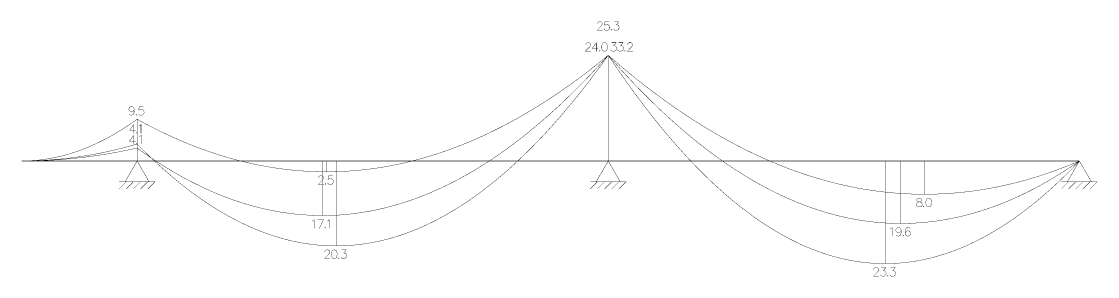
# Model space of a CAD drawing. Header units: millimetres. Extents: x 12132 to 24523, y 5305 to 8244.
import ezdxf

# ---------------------------------------------------------------- set-up
doc = ezdxf.new("R2010")
doc.units = ezdxf.units.MM

# ---------------------------------------------------------------- blocks, each defined once
blk = doc.blocks.new('diag momenti caso 1')
at = {"color": 122, "linetype": 'Continuous', "const_width": 4}
for points in [[(8011, 5243), (8063, 5243), (8034, 5205), (8049, 5205), (8058, 5201), (8063, 5196), (8067, 5182), (8067, 5172), (8063, 5158), (8053, 5149), (8039, 5144), (8025, 5144), (8011, 5149), (8006, 5153), (8001, 5163)], [(8091, 5243), (8143, 5243), (8115, 5205), (8129, 5205), (8138, 5201), (8143, 5196), (8148, 5182), (8148, 5172), (8143, 5158), (8134, 5149), (8119, 5144), (8105, 5144), (8091, 5149), (8086, 5153), (8082, 5163)], [(8195, 5219), (8195, 5224), (8200, 5234), (8205, 5238), (8214, 5243), (8233, 5243), (8242, 5238), (8247, 5234), (8252, 5224), (8252, 5215), (8247, 5205), (8238, 5191), (8190, 5144), (8257, 5144)], [(2547, 4029), (2572, 4010), (2597, 3992), (2623, 3974), (2648, 3957), (2673, 3939), (2699, 3922), (2724, 3905), (2750, 3888), (2775, 3871), (2800, 3855), (2826, 3839), (2851, 3823), (2876, 3807), (2902, 3792), (2927, 3776), (2952, 3761), (2978, 3746), (3003, 3732), (3028, 3717), (3054, 3703), (3079, 3689), (3105, 3675), (3130, 3662), (3155, 3649), (3181, 3635), (3206, 3623), (3231, 3610), (3257, 3598), (3282, 3585), (3307, 3573), (3333, 3561), (3358, 3550), (3383, 3539), (3409, 3527), (3434, 3517), (3459, 3506), (3485, 3495), (3510, 3485), (3536, 3475), (3561, 3465), (3586, 3456), (3612, 3446), (3637, 3437), (3662, 3428), (3688, 3420), (3713, 3411), (3738, 3403), (3764, 3395), (3789, 3387), (3814, 3379), (3840, 3372), (3865, 3365), (3890, 3358), (3916, 3351), (3941, 3345), (3967, 3338), (3992, 3332), (4017, 3326), (4043, 3321), (4068, 3315), (4093, 3310), (4119, 3305), (4144, 3300), (4169, 3296), (4195, 3291), (4220, 3287), (4245, 3283), (4271, 3280), (4296, 3276), (4321, 3273), (4347, 3270), (4372, 3267), (4398, 3265), (4423, 3262), (4448, 3260), (4474, 3258), (4499, 3257), (4524, 3255), (4550, 3254), (4575, 3253), (4600, 3252), (4626, 3251), (4651, 3251), (4676, 3251), (4702, 3251), (4727, 3251), (4752, 3252), (4778, 3252), (4803, 3253), (4829, 3255), (4854, 3256), (4879, 3257), (4905, 3259), (4930, 3261), (4955, 3264), (4981, 3266), (5006, 3269), (5031, 3272), (5057, 3275), (5082, 3278), (5107, 3282), (5133, 3286), (5158, 3290), (5183, 3294), (5209, 3298), (5234, 3303), (5260, 3308), (5285, 3313), (5310, 3318), (5336, 3324), (5361, 3329), (5386, 3335), (5412, 3342), (5437, 3348), (5462, 3355), (5488, 3362), (5513, 3369), (5538, 3376), (5564, 3383), (5589, 3391), (5614, 3399), (5640, 3407), (5665, 3416), (5691, 3424), (5716, 3433), (5741, 3442), (5767, 3451), (5792, 3461), (5817, 3471), (5843, 3481), (5868, 3491), (5893, 3501), (5919, 3512), (5944, 3523), (5969, 3534), (5995, 3545), (6020, 3556), (6046, 3568), (6071, 3580), (6096, 3592), (6122, 3604), (6147, 3617), (6172, 3630), (6198, 3643), (6223, 3656), (6248, 3669), (6274, 3683), (6299, 3697), (6324, 3711), (6350, 3725), (6375, 3740), (6400, 3755), (6426, 3769), (6451, 3785), (6477, 3800), (6502, 3816), (6527, 3832), (6553, 3848), (6578, 3864), (6603, 3880), (6629, 3897), (6654, 3914), (6679, 3931), (6705, 3949), (6730, 3966), (6755, 3984), (6781, 4002), (6806, 4020), (6831, 4039), (6857, 4058), (6882, 4076), (6908, 4096), (6933, 4115), (6958, 4135), (6984, 4154), (7009, 4174), (7034, 4195), (7060, 4215), (7085, 4236), (7110, 4257), (7136, 4278), (7161, 4299), (7186, 4321), (7212, 4342), (7237, 4364), (7262, 4387), (7288, 4409), (7313, 4432), (7339, 4455), (7364, 4478), (7389, 4501), (7415, 4524), (7440, 4548), (7465, 4572), (7491, 4596), (7516, 4621), (7541, 4645), (7567, 4670), (7592, 4695), (7617, 4721), (7643, 4746), (7668, 4772), (7693, 4798), (7719, 4824), (7744, 4850), (7770, 4877), (7795, 4904), (7820, 4931), (7846, 4958), (7871, 4985), (7896, 5013), (7922, 5041), (7947, 5069), (7972, 5097)], [(7972, 5097), (7998, 5068), (8023, 5040), (8048, 5011), (8074, 4983), (8099, 4954), (8124, 4926), (8150, 4899), (8175, 4871), (8201, 4844), (8226, 4817), (8251, 4790), (8277, 4763), (8302, 4737), (8327, 4711), (8353, 4685), (8378, 4659), (8403, 4634), (8429, 4608), (8454, 4583), (8479, 4558), (8505, 4534), (8530, 4509), (8555, 4485), (8581, 4461), (8606, 4437), (8632, 4414), (8657, 4390), (8682, 4367), (8708, 4344), (8733, 4321), (8758, 4299), (8784, 4277), (8809, 4255), (8834, 4233), (8860, 4211), (8885, 4190), (8910, 4169), (8936, 4148), (8961, 4127), (8987, 4107), (9012, 4086), (9037, 4066), (9063, 4046), (9088, 4027), (9113, 4007), (9139, 3988), (9164, 3969), (9189, 3951), (9215, 3932), (9240, 3914), (9265, 3896), (9291, 3878), (9316, 3860), (9341, 3843), (9367, 3826), (9392, 3809), (9418, 3792), (9443, 3775), (9468, 3759), (9494, 3743), (9519, 3727), (9544, 3711), (9570, 3696), (9595, 3681), (9620, 3666), (9646, 3651), (9671, 3636), (9696, 3622), (9722, 3608), (9747, 3594), (9772, 3580), (9798, 3567), (9823, 3553), (9849, 3540), (9874, 3528), (9899, 3515), (9925, 3503), (9950, 3490), (9975, 3478), (10001, 3467), (10026, 3455), (10051, 3444), (10077, 3433), (10102, 3422), (10127, 3411), (10153, 3401), (10178, 3391), (10203, 3381), (10229, 3371), (10254, 3362), (10280, 3352), (10305, 3343), (10330, 3334), (10356, 3326), (10381, 3317), (10406, 3309), (10432, 3301), (10457, 3293), (10482, 3286), (10508, 3278), (10533, 3271), (10558, 3264), (10584, 3258), (10609, 3251), (10634, 3245), (10660, 3239), (10685, 3233), (10711, 3228), (10736, 3222), (10761, 3217), (10787, 3212), (10812, 3207), (10837, 3203), (10863, 3199), (10888, 3195), (10913, 3191), (10939, 3187), (10964, 3184), (10989, 3181), (11015, 3178), (11040, 3175), (11065, 3172), (11091, 3170), (11116, 3168), (11142, 3166), (11167, 3165), (11192, 3163), (11218, 3162), (11243, 3161), (11268, 3160), (11294, 3160), (11319, 3159), (11344, 3159), (11370, 3159), (11395, 3160), (11420, 3160), (11446, 3161), (11471, 3162), (11496, 3163), (11522, 3165), (11547, 3166), (11573, 3168), (11598, 3170), (11623, 3173), (11649, 3175), (11674, 3178), (11699, 3181), (11725, 3184), (11750, 3187), (11775, 3191), (11801, 3195), (11826, 3199), (11851, 3203), (11877, 3208), (11902, 3213), (11928, 3217), (11953, 3223), (11978, 3228), (12004, 3234), (12029, 3239), (12054, 3245), (12080, 3252), (12105, 3258), (12130, 3265), (12156, 3272), (12181, 3279), (12206, 3286), (12232, 3294), (12257, 3302), (12282, 3310), (12308, 3318), (12333, 3326), (12359, 3335), (12384, 3344), (12409, 3353), (12435, 3362), (12460, 3372), (12485, 3382), (12511, 3392), (12536, 3402), (12561, 3412), (12587, 3423), (12612, 3434), (12637, 3445), (12663, 3456), (12688, 3468), (12713, 3480), (12739, 3491), (12764, 3504), (12790, 3516), (12815, 3529), (12840, 3542), (12866, 3555), (12891, 3568), (12916, 3581), (12942, 3595), (12967, 3609), (12992, 3623), (13018, 3638), (13043, 3652), (13068, 3667), (13094, 3682), (13119, 3697), (13144, 3713), (13170, 3728), (13195, 3744), (13221, 3760), (13246, 3777), (13271, 3793), (13297, 3810), (13322, 3827), (13347, 3844), (13373, 3862), (13398, 3879)], [(7972, 3879), (7972, 5097)], [(8167, 5153), (8162, 5149), (8167, 5144), (8171, 5149), (8167, 5153)], [(2507, 4174), (2459, 4108), (2530, 4108)], [(2507, 4174), (2507, 4075)], [(2568, 4155), (2577, 4160), (2592, 4174), (2592, 4075)], [(2547, 4029), (2522, 4023), (2497, 4018), (2472, 4012), (2446, 4007), (2421, 4002), (2396, 3997), (2371, 3992), (2346, 3987), (2321, 3982), (2296, 3978), (2271, 3973), (2246, 3969), (2221, 3964), (2196, 3960), (2171, 3956), (2146, 3952), (2121, 3948), (2095, 3945), (2070, 3941), (2045, 3937), (2020, 3934), (1995, 3931), (1970, 3927), (1945, 3924), (1920, 3921), (1895, 3918), (1870, 3915), (1845, 3913), (1820, 3910), (1795, 3908), (1770, 3905), (1744, 3903), (1719, 3901), (1694, 3899), (1669, 3897), (1644, 3895), (1619, 3893), (1594, 3891), (1569, 3890), (1544, 3888), (1519, 3887), (1494, 3886), (1469, 3885), (1444, 3884), (1419, 3883), (1393, 3882), (1368, 3881), (1343, 3881), (1318, 3880), (1293, 3880), (1268, 3880), (1243, 3879), (1218, 3879)], [(2544, 4084), (2540, 4080), (2544, 4075), (2549, 4080), (2544, 4084)], [(2547, 3879), (2547, 4029)], [(4682, 3879), (4682, 3251)], [(11343, 3879), (11343, 3159)], [(4562, 3186), (4571, 3190), (4585, 3205), (4585, 3105)], [(4628, 3205), (4694, 3205)], [(4694, 3205), (4647, 3105)], [(4713, 3115), (4708, 3110), (4713, 3105), (4718, 3110), (4713, 3115)], [(4737, 3186), (4746, 3190), (4760, 3205), (4760, 3105)], [(11218, 3094), (11227, 3099), (11242, 3113), (11242, 3014)], [(11346, 3080), (11341, 3066), (11331, 3056), (11317, 3051), (11312, 3051), (11298, 3056), (11289, 3066), (11284, 3080), (11284, 3085), (11289, 3099), (11298, 3108), (11312, 3113), (11317, 3113), (11331, 3108), (11341, 3099), (11346, 3080), (11346, 3056), (11341, 3033), (11331, 3018), (11317, 3014), (11308, 3014), (11294, 3018), (11289, 3028)], [(11450, 3099), (11445, 3108), (11431, 3113), (11421, 3113), (11407, 3108), (11398, 3094), (11393, 3070), (11393, 3047), (11398, 3028), (11407, 3018), (11421, 3014), (11426, 3014), (11440, 3018), (11450, 3028), (11454, 3042), (11454, 3047), (11450, 3061), (11440, 3070), (11426, 3075), (11421, 3075), (11407, 3070), (11398, 3061), (11393, 3047)], [(11369, 3023), (11365, 3018), (11369, 3014), (11374, 3018), (11369, 3023)]]:
    blk.add_lwpolyline(points, dxfattribs=at)
at = {"linetype": 'Continuous', "const_width": 4}
for points in [[(2547, 3879), (1218, 3879)], [(2409, 3641), (2547, 3879), (2685, 3641)], [(2547, 3879), (7972, 3879)], [(7834, 3641), (7972, 3879), (8110, 3641)], [(7972, 3879), (13398, 3879)], [(13260, 3641), (13398, 3879), (13536, 3641)], [(2340, 3641), (2754, 3641)], [(2423, 3641), (2340, 3558)], [(2505, 3641), (2423, 3558)], [(2588, 3641), (2505, 3558)], [(2671, 3641), (2588, 3558)], [(2754, 3641), (2671, 3558)], [(7766, 3641), (8179, 3641)], [(7848, 3641), (7766, 3558)], [(7931, 3641), (7848, 3558)], [(8014, 3641), (7931, 3558)], [(8096, 3641), (8014, 3558)], [(8179, 3641), (8096, 3558)], [(13191, 3641), (13605, 3641)], [(13274, 3641), (13191, 3558)], [(13357, 3641), (13274, 3558)], [(13439, 3641), (13357, 3558)], [(13522, 3641), (13439, 3558)], [(13605, 3641), (13522, 3558)]]:
    blk.add_lwpolyline(points, dxfattribs=at)
at = {"color": 170, "linetype": 'Continuous', "const_width": 4}
for points in [[(1218, 3879), (1218, 3879)], [(1218, 3879), (1218, 3879)], [(13398, 3879), (13398, 3879)]]:
    blk.add_lwpolyline(points, dxfattribs=at)
blk = doc.blocks.new('diag momenti caso 2')
at = {"linetype": 'Continuous', "const_width": 4}
for points in [[(7712.345962, 5219.459741), (7712.345962, 5224.187779), (7717.073877, 5233.643854), (7721.801791, 5238.371892), (7731.25762, 5243.09993), (7750.169278, 5243.09993), (7759.625107, 5238.371892), (7764.353021, 5233.643854), (7769.080936, 5224.187779), (7769.080936, 5214.731703), (7764.353021, 5205.275627), (7754.897192, 5191.091514), (7707.618048, 5143.811136), (7773.80885, 5143.811136)], [(7835.271738, 5243.09993), (7787.992594, 5176.9074), (7858.911311, 5176.9074)], [(7835.271738, 5243.09993), (7835.271738, 5143.811136)], [(7925.102113, 5243.09993), (7910.91837, 5238.371892), (7901.462541, 5224.187779), (7896.734626, 5200.547589), (7896.734626, 5186.363476), (7901.462541, 5162.723287), (7910.91837, 5148.539173), (7925.102113, 5143.811136), (7934.557942, 5143.811136), (7948.741685, 5148.539173), (7958.197514, 5162.723287), (7962.925429, 5186.363476), (7962.925429, 5200.547589), (7958.197514, 5224.187779), (7948.741685, 5238.371892), (7934.557942, 5243.09993), (7925.102113, 5243.09993)], [(2546.727462, 4360.580246), (2572.080902, 4346.573559), (2597.434342, 4332.730723), (2622.787782, 4319.051737), (2648.141222, 4305.536603), (2673.494662, 4292.18532), (2698.848102, 4278.997888), (2724.201542, 4265.974306), (2749.554981, 4253.114576), (2774.908421, 4240.418696), (2800.261861, 4227.886668), (2825.615301, 4215.51849), (2850.968741, 4203.314164), (2876.322181, 4191.273688), (2901.675621, 4179.397064), (2927.029061, 4167.68429), (2952.382501, 4156.135367), (2977.735941, 4144.750295), (3003.089381, 4133.529074), (3028.442821, 4122.471705), (3053.796261, 4111.578186), (3079.149701, 4100.848518), (3104.503141, 4090.282701), (3129.856581, 4079.880735), (3155.210021, 4069.64262), (3180.563461, 4059.568355), (3205.9169, 4049.657942), (3231.27034, 4039.91138), (3256.62378, 4030.328669), (3281.97722, 4020.909808), (3307.33066, 4011.654799), (3332.6841, 4002.563641), (3358.03754, 3993.636333), (3383.39098, 3984.872877), (3408.74442, 3976.273271), (3434.09786, 3967.837517), (3459.4513, 3959.565613), (3484.80474, 3951.457561), (3510.15818, 3943.513359), (3535.51162, 3935.733008), (3560.86506, 3928.116508), (3586.2185, 3920.663859), (3611.57194, 3913.375062), (3636.92538, 3906.250115), (3662.278819, 3899.289019), (3687.632259, 3892.491774), (3712.985699, 3885.85838), (3738.339139, 3879.388837), (3763.692579, 3873.083145), (3789.046019, 3866.941303), (3814.399459, 3860.963313), (3839.752899, 3855.149174), (3865.106339, 3849.498886), (3890.459779, 3844.012448), (3915.813219, 3838.689862), (3941.166659, 3833.531126), (3966.520099, 3828.536242), (3991.873539, 3823.705208), (4017.226979, 3819.038026), (4042.580419, 3814.534694), (4067.933859, 3810.195214), (4093.287299, 3806.019584), (4118.640738, 3802.007805), (4143.994178, 3798.159878), (4169.347618, 3794.475801), (4194.701058, 3790.955575), (4220.054498, 3787.5992), (4245.407938, 3784.406676), (4270.761378, 3781.378003), (4296.114818, 3778.513181), (4321.468258, 3775.81221), (4346.821698, 3773.27509), (4372.175138, 3770.901821), (4397.528578, 3768.692402), (4422.882018, 3766.646835), (4448.235458, 3764.765119), (4473.588898, 3763.047254), (4498.942338, 3761.493239), (4524.295778, 3760.103076), (4549.649218, 3758.876763), (4575.002657, 3757.814302), (4600.356097, 3756.915691), (4625.709537, 3756.180932), (4651.062977, 3755.610023), (4676.416417, 3755.202965), (4701.769857, 3754.959759), (4727.123297, 3754.880403), (4752.476737, 3754.964898), (4777.830177, 3755.213244), (4803.183617, 3755.625441), (4828.537057, 3756.201489), (4853.890497, 3756.941388), (4879.243937, 3757.845138), (4904.597377, 3758.912739), (4929.950817, 3760.144191), (4955.304257, 3761.539494), (4980.657697, 3763.098648), (5006.011137, 3764.821653), (5031.364576, 3766.708508), (5056.718016, 3768.759215), (5082.071456, 3770.973773), (5107.424896, 3773.352181), (5132.778336, 3775.894441), (5158.131776, 3778.600551), (5183.485216, 3781.470513), (5208.838656, 3784.504325), (5234.192096, 3787.701989), (5259.545536, 3791.063503), (5284.898976, 3794.588868), (5310.252416, 3798.278084), (5335.605856, 3802.131152), (5360.959296, 3806.14807), (5386.312736, 3810.328839), (5411.666176, 3814.673459), (5437.019616, 3819.18193), (5462.373055, 3823.854252), (5487.726495, 3828.690425), (5513.079935, 3833.690449), (5538.433375, 3838.854324), (5563.786815, 3844.18205), (5589.140255, 3849.673626), (5614.493695, 3855.329054), (5639.847135, 3861.148333), (5665.200575, 3867.131462), (5690.554015, 3873.278443), (5715.907455, 3879.589274), (5741.260895, 3886.063957), (5766.614335, 3892.70249), (5791.967775, 3899.504875), (5817.321215, 3906.47111), (5842.674655, 3913.601197), (5868.028095, 3920.895134), (5893.381535, 3928.352922), (5918.734974, 3935.974561), (5944.088414, 3943.760052), (5969.441854, 3951.709393), (5994.795294, 3959.822585), (6020.148734, 3968.099628), (6045.502174, 3976.540522), (6070.855614, 3985.145267), (6096.209054, 3993.913863), (6121.562494, 4002.846309), (6146.915934, 4011.942607), (6172.269374, 4021.202756), (6197.622814, 4030.626756), (6222.976254, 4040.214607), (6248.329694, 4049.966308), (6273.683134, 4059.881861), (6299.036574, 4069.961264), (6324.390014, 4080.204519), (6349.743454, 4090.611624), (6375.096893, 4101.182581), (6400.450333, 4111.917388), (6425.803773, 4122.816046), (6451.157213, 4133.878556), (6476.510653, 4145.104916), (6501.864093, 4156.495127), (6527.217533, 4168.049189), (6552.570973, 4179.767103), (6577.924413, 4191.648867), (6603.277853, 4203.694482), (6628.631293, 4215.903948), (6653.984733, 4228.277265), (6679.338173, 4240.814433), (6704.691613, 4253.515451), (6730.045053, 4266.380321), (6755.398493, 4279.409042), (6780.751933, 4292.601614), (6806.105373, 4305.958037), (6831.458812, 4319.47831), (6856.812252, 4333.162435), (6882.165692, 4347.01041), (6907.519132, 4361.022237), (6932.872572, 4375.197914), (6958.226012, 4389.537443), (6983.579452, 4404.040822), (7008.932892, 4418.708053), (7034.286332, 4433.539134), (7059.639772, 4448.534066), (7084.993212, 4463.692849), (7110.346652, 4479.015484), (7135.700092, 4494.501969), (7161.053532, 4510.152305), (7186.406972, 4525.966492), (7211.760412, 4541.94453), (7237.113852, 4558.086419), (7262.467292, 4574.392159), (7287.820731, 4590.86175), (7313.174171, 4607.495191), (7338.527611, 4624.292484), (7363.881051, 4641.253628), (7389.234491, 4658.378623), (7414.587931, 4675.667468), (7439.941371, 4693.120165), (7465.294811, 4710.736713), (7490.648251, 4728.517111), (7516.001691, 4746.461361), (7541.355131, 4764.569461), (7566.708571, 4782.841412), (7592.062011, 4801.277215), (7617.415451, 4819.876868), (7642.768891, 4838.640372), (7668.122331, 4857.567728), (7693.475771, 4876.658934), (7718.829211, 4895.913991), (7744.18265, 4915.332899), (7769.53609, 4934.915658), (7794.88953, 4954.662268), (7820.24297, 4974.572729), (7845.59641, 4994.647041), (7870.94985, 5014.885204), (7896.30329, 5035.287218), (7921.65673, 5055.853083), (7947.01017, 5076.582798), (7972.36361, 5097.476365)], [(7873.095054, 5153.267211), (7868.36714, 5148.539173), (7873.095054, 5143.811136), (7877.822968, 5148.539173), (7873.095054, 5153.267211)], [(7972.36361, 5097.476365), (7997.71705, 5059.438051), (8023.07049, 5021.703461), (8048.42393, 4984.272595), (8073.77737, 4947.145452), (8099.13081, 4910.322033), (8124.48425, 4873.802338), (8149.83769, 4837.586367), (8175.19113, 4801.674119), (8200.544569, 4766.065595), (8225.898009, 4730.760795), (8251.251449, 4695.759719), (8276.604889, 4661.062366), (8301.958329, 4626.668737), (8327.311769, 4592.578831), (8352.665209, 4558.79265), (8378.018649, 4525.310192), (8403.372089, 4492.131458), (8428.725529, 4459.256447), (8454.078969, 4426.685161), (8479.432409, 4394.417598), (8504.785849, 4362.453758), (8530.139289, 4330.793643), (8555.492729, 4299.437251), (8580.846169, 4268.384583), (8606.199609, 4237.635639), (8631.553049, 4207.190418), (8656.906488, 4177.048921), (8682.259928, 4147.211148), (8707.613368, 4117.677098), (8732.966808, 4088.446773), (8758.320248, 4059.520171), (8783.673688, 4030.897292), (8809.027128, 4002.578138), (8834.380568, 3974.562707), (8859.734008, 3946.851), (8885.087448, 3919.443016), (8910.440888, 3892.338757), (8935.794328, 3865.538221), (8961.147768, 3839.041409), (8986.501208, 3812.84832), (9011.854648, 3786.958955), (9037.208088, 3761.373314), (9062.561528, 3736.091397), (9087.914968, 3711.113203), (9113.268407, 3686.438734), (9138.621847, 3662.067987), (9163.975287, 3638.000965), (9189.328727, 3614.237666), (9214.682167, 3590.778091), (9240.035607, 3567.62224), (9265.389047, 3544.770113), (9290.742487, 3522.221709), (9316.095927, 3499.977029), (9341.449367, 3478.036072), (9366.802807, 3456.39884), (9392.156247, 3435.065331), (9417.509687, 3414.035546), (9442.863127, 3393.309484), (9468.216567, 3372.887147), (9493.570007, 3352.768533), (9518.923447, 3332.953642), (9544.276886, 3313.442476), (9569.630326, 3294.235033), (9594.983766, 3275.331314), (9620.337206, 3256.731319), (9645.690646, 3238.435047), (9671.044086, 3220.442499), (9696.397526, 3202.753675), (9721.750966, 3185.368574), (9747.104406, 3168.287198), (9772.457846, 3151.509545), (9797.811286, 3135.035615), (9823.164726, 3118.86541), (9848.518166, 3102.998928), (9873.871606, 3087.43617), (9899.225046, 3072.177135), (9924.578486, 3057.221825), (9949.931926, 3042.570238), (9975.285366, 3028.222375), (10000.638805, 3014.178235), (10025.992245, 3000.437819), (10051.345685, 2987.001127), (10076.699125, 2973.868159), (10102.052565, 2961.038914), (10127.406005, 2948.513393), (10152.759445, 2936.291596), (10178.112885, 2924.373523), (10203.466325, 2912.759173), (10228.819765, 2901.448547), (10254.173205, 2890.441645), (10279.526645, 2879.738467), (10304.880085, 2869.339012), (10330.233525, 2859.243281), (10355.586965, 2849.451273), (10380.940405, 2839.96299), (10406.293845, 2830.77843), (10431.647285, 2821.897594), (10457.000724, 2813.320481), (10482.354164, 2805.047092), (10507.707604, 2797.077427), (10533.061044, 2789.411486), (10558.414484, 2782.049269), (10583.767924, 2774.990775), (10609.121364, 2768.236005), (10634.474804, 2761.784958), (10659.828244, 2755.637636), (10685.181684, 2749.794037), (10710.535124, 2744.254162), (10735.888564, 2739.01801), (10761.242004, 2734.085582), (10786.595444, 2729.456878), (10811.948884, 2725.131898), (10837.302324, 2721.110642), (10862.655764, 2717.393109), (10888.009204, 2713.9793), (10913.362643, 2710.869214), (10938.716083, 2708.062853), (10964.069523, 2705.560215), (10989.422963, 2703.3613), (11014.776403, 2701.46611), (11040.129843, 2699.874643), (11065.483283, 2698.5869), (11090.836723, 2697.602881), (11116.190163, 2696.922585), (11141.543603, 2696.546013), (11166.897043, 2696.473165), (11192.250483, 2696.704041), (11217.603923, 2697.23864), (11242.957363, 2698.076963), (11268.310803, 2699.21901), (11293.664243, 2700.66478), (11319.017683, 2702.414274), (11344.371123, 2704.467492), (11369.724562, 2706.824434), (11395.078002, 2709.485099), (11420.431442, 2712.449489), (11445.784882, 2715.717601), (11471.138322, 2719.289438), (11496.491762, 2723.164998), (11521.845202, 2727.344282), (11547.198642, 2731.82729), (11572.552082, 2736.614021), (11597.905522, 2741.704477), (11623.258962, 2747.098655), (11648.612402, 2752.796558), (11673.965842, 2758.798184), (11699.319282, 2765.103534), (11724.672722, 2771.712608), (11750.026162, 2778.625406), (11775.379602, 2785.841927), (11800.733042, 2793.362172), (11826.086481, 2801.186141), (11851.439921, 2809.313833), (11876.793361, 2817.745249), (11902.146801, 2826.480389), (11927.500241, 2835.519253), (11952.853681, 2844.86184), (11978.207121, 2854.508151), (12003.560561, 2864.458186), (12028.914001, 2874.711944), (12054.267441, 2885.269427), (12079.620881, 2896.130633), (12104.974321, 2907.295562), (12130.327761, 2918.764216), (12155.681201, 2930.536593), (12181.034641, 2942.612694), (12206.388081, 2954.992518), (12231.741521, 2967.676067), (12257.094961, 2980.663339), (12282.4484, 2993.954334), (12307.80184, 3007.549054), (12333.15528, 3021.447497), (12358.50872, 3035.649664), (12383.86216, 3050.155555), (12409.2156, 3064.965169), (12434.56904, 3080.078507), (12459.92248, 3095.495569), (12485.27592, 3111.216354), (12510.62936, 3127.240864), (12535.9828, 3143.569097), (12561.33624, 3160.201053), (12586.68968, 3177.136734), (12612.04312, 3194.376138), (12637.39656, 3211.919266), (12662.75, 3229.766118), (12688.10344, 3247.916693), (12713.45688, 3266.370992), (12738.810319, 3285.129015), (12764.163759, 3304.190761), (12789.517199, 3323.556232), (12814.870639, 3343.225425), (12840.224079, 3363.198343), (12865.577519, 3383.474985), (12890.930959, 3404.05535), (12916.284399, 3424.939439), (12941.637839, 3446.127251), (12966.991279, 3467.618788), (12992.344719, 3489.414048), (13017.698159, 3511.513031), (13043.051599, 3533.915739), (13068.405039, 3556.62217), (13093.758479, 3579.632325), (13119.111919, 3602.946204), (13144.465359, 3626.563806), (13169.818799, 3650.485132), (13195.172238, 3674.710182), (13220.525678, 3699.238956), (13245.879118, 3724.071453), (13271.232558, 3749.207674), (13296.585998, 3774.647619), (13321.939438, 3800.391287), (13347.292878, 3826.438679), (13372.646318, 3852.789795), (13397.999758, 3879.444635)], [(7972.36361, 3879.444635), (7972.36361, 5097.476365)], [(2513.632061, 4473.107546), (2508.904146, 4458.923432), (2499.448317, 4449.467357), (2485.264574, 4444.739319), (2480.536659, 4444.739319), (2466.352916, 4449.467357), (2456.897087, 4458.923432), (2452.169173, 4473.107546), (2452.169173, 4477.835584), (2456.897087, 4492.019697), (2466.352916, 4501.475773), (2480.536659, 4506.203811), (2485.264574, 4506.203811), (2499.448317, 4501.475773), (2508.904146, 4492.019697), (2513.632061, 4473.107546), (2513.632061, 4449.467357), (2508.904146, 4425.827168), (2499.448317, 4411.643054), (2485.264574, 4406.915016), (2475.808745, 4406.915016), (2461.625002, 4411.643054), (2456.897087, 4421.09913)], [(2617.646179, 4506.203811), (2570.367034, 4506.203811), (2565.63912, 4463.65147), (2570.367034, 4468.379508), (2584.550778, 4473.107546), (2598.734521, 4473.107546), (2612.918264, 4468.379508), (2622.374093, 4458.923432), (2627.102008, 4444.739319), (2627.102008, 4435.283243), (2622.374093, 4421.09913), (2612.918264, 4411.643054), (2598.734521, 4406.915016), (2584.550778, 4406.915016), (2570.367034, 4411.643054), (2565.63912, 4416.371092), (2560.911205, 4425.827168)], [(2546.727462, 4360.580246), (2521.657137, 4342.595469), (2496.586812, 4324.953259), (2471.516487, 4307.653616), (2446.446162, 4290.69654), (2421.375837, 4274.082032), (2396.305512, 4257.81009), (2371.235188, 4241.880716), (2346.164863, 4226.293909), (2321.094538, 4211.04967), (2296.024213, 4196.147997), (2270.953888, 4181.588892), (2245.883563, 4167.372354), (2220.813238, 4153.498383), (2195.742913, 4139.966979), (2170.672588, 4126.778142), (2145.602263, 4113.931873), (2120.531939, 4101.428171), (2095.461614, 4089.267036), (2070.391289, 4077.448468), (2045.320964, 4065.972467), (2020.250639, 4054.839033), (1995.180314, 4044.048167), (1970.109989, 4033.599868), (1945.039664, 4023.494136), (1919.969339, 4013.730971), (1894.899014, 4004.310374), (1869.82869, 3995.232343), (1844.758365, 3986.49688), (1819.68804, 3978.103984), (1794.617715, 3970.053655), (1769.54739, 3962.345894), (1744.477065, 3954.980699), (1719.40674, 3947.958072), (1694.336415, 3941.278012), (1669.26609, 3934.940519), (1644.195765, 3928.945593), (1619.12544, 3923.293235), (1594.055116, 3917.983443), (1568.984791, 3913.016219), (1543.914466, 3908.391562), (1518.844141, 3904.109472), (1493.773816, 3900.16995), (1468.703491, 3896.572994), (1443.633166, 3893.318606), (1418.562841, 3890.406785), (1393.492516, 3887.837531), (1368.422191, 3885.610844), (1343.351867, 3883.726725), (1318.281542, 3882.185172), (1293.211217, 3880.986187), (1268.140892, 3880.129769), (1243.070567, 3879.615919), (1218.000242, 3879.444635)], [(2537.271633, 4416.371092), (2532.543719, 4411.643054), (2537.271633, 4406.915016), (2541.999547, 4411.643054), (2537.271633, 4416.371092)], [(2546.727462, 3879.444635), (2546.727462, 4360.580246)], [(2546.727462, 3879.444635), (1218.000242, 3879.444635)], [(2408.831336, 3640.593029), (2546.727462, 3879.444635), (2684.623588, 3640.593029)], [(2546.727462, 3879.444635), (7972.36361, 3879.444635)], [(4726.725673, 3879.444635), (4726.725673, 3754.880383)], [(7834.467484, 3640.593029), (7972.36361, 3879.444635), (8110.259736, 3640.593029)], [(7972.36361, 3879.444635), (13397.999758, 3879.444635)], [(11160.301346, 3879.444635), (11160.301346, 2696.462887)], [(13260.103632, 3640.593029), (13397.999758, 3879.444635), (13535.895884, 3640.593029)], [(2339.885341, 3640.593029), (2753.569583, 3640.593029)], [(2422.623844, 3640.593029), (2339.885341, 3557.852368)], [(2505.362347, 3640.593029), (2422.623844, 3557.852368)], [(2588.10085, 3640.593029), (2505.362347, 3557.852368)], [(2670.839353, 3640.593029), (2588.10085, 3557.852368)], [(2753.577857, 3640.593029), (2670.839353, 3557.852368)], [(4636.895298, 3684.905423), (4636.895298, 3689.633461), (4641.623212, 3699.089537), (4646.351127, 3703.817574), (4655.806956, 3708.545612), (4674.718614, 3708.545612), (4684.174443, 3703.817574), (4688.902357, 3699.089537), (4693.630271, 3689.633461), (4693.630271, 3680.177385), (4688.902357, 3670.72131), (4679.446528, 3656.537196), (4632.167383, 3609.256818), (4698.358186, 3609.256818)], [(4717.269844, 3618.712894), (4712.541929, 3613.984856), (4717.269844, 3609.256818), (4721.997758, 3613.984856), (4717.269844, 3618.712894)], [(4797.64439, 3708.545612), (4750.365245, 3708.545612), (4745.637331, 3665.993272), (4750.365245, 3670.72131), (4764.548988, 3675.449347), (4778.732732, 3675.449347), (4792.916475, 3670.72131), (4802.372304, 3661.265234), (4807.100219, 3647.081121), (4807.100219, 3637.625045), (4802.372304, 3623.440931), (4792.916475, 3613.984856), (4778.732732, 3609.256818), (4764.548988, 3609.256818), (4750.365245, 3613.984856), (4745.637331, 3618.712894), (4740.909416, 3628.168969)], [(7765.521489, 3640.593029), (8179.205731, 3640.593029)], [(7848.259992, 3640.593029), (7765.521489, 3557.852368)], [(7930.998495, 3640.593029), (7848.259992, 3557.852368)], [(8013.736998, 3640.593029), (7930.998495, 3557.852368)], [(8096.475502, 3640.593029), (8013.736998, 3557.852368)], [(8179.214005, 3640.593029), (8096.475502, 3557.852368)], [(13191.157637, 3640.593029), (13604.841879, 3640.593029)], [(13273.89614, 3640.593029), (13191.157637, 3557.852368)], [(13356.634643, 3640.593029), (13273.89614, 3557.852368)], [(13439.373146, 3640.593029), (13356.634643, 3557.852368)], [(13522.11165, 3640.593029), (13439.373146, 3557.852368)], [(13604.850153, 3640.593029), (13522.11165, 3557.852368)], [(11030.283699, 2626.487928), (11030.283699, 2631.215966), (11035.011613, 2640.672041), (11039.739528, 2645.400079), (11049.195357, 2650.128117), (11068.107014, 2650.128117), (11077.562843, 2645.400079), (11082.290758, 2640.672041), (11087.018672, 2631.215966), (11087.018672, 2621.75989), (11082.290758, 2612.303814), (11072.834929, 2598.119701), (11025.555784, 2550.839323), (11091.746587, 2550.839323)], [(11115.386159, 2650.128117), (11167.393218, 2650.128117), (11139.025731, 2612.303814), (11153.209475, 2612.303814), (11162.665304, 2607.575776), (11167.393218, 2602.847739), (11172.121133, 2588.663625), (11172.121133, 2579.20755), (11167.393218, 2565.023436), (11157.937389, 2555.56736), (11143.753646, 2550.839323), (11129.569902, 2550.839323), (11115.386159, 2555.56736), (11110.658245, 2560.295398), (11105.93033, 2569.751474)], [(11224.128192, 2650.128117), (11276.135251, 2650.128117), (11247.767764, 2612.303814), (11261.951507, 2612.303814), (11271.407336, 2607.575776), (11276.135251, 2602.847739), (11280.863165, 2588.663625), (11280.863165, 2579.20755), (11276.135251, 2565.023436), (11266.679422, 2555.56736), (11252.495678, 2550.839323), (11238.311935, 2550.839323), (11224.128192, 2555.56736), (11219.400277, 2560.295398), (11214.672363, 2569.751474)], [(11191.03279, 2560.295398), (11186.304876, 2555.56736), (11191.03279, 2550.839323), (11195.760705, 2555.56736), (11191.03279, 2560.295398)]]:
    blk.add_lwpolyline(points, dxfattribs=at)
at = {"color": 170, "linetype": 'Continuous', "const_width": 4}
for points in [[(1218.000242, 3879.444635), (1218.000242, 3879.444635)], [(1218.000242, 3879.444635), (1218.000242, 3879.444635)], [(13397.999758, 3879.444635), (13397.999758, 3879.444635)]]:
    blk.add_lwpolyline(points, dxfattribs=at)
blk = doc.blocks.new('diag momenti caso 3')
at = {"color": 5, "linetype": 'Continuous', "const_width": 4}
for points in [[(7847.073876, 5460.920568), (7847.073876, 5465.648606), (7851.801791, 5475.104681), (7856.529705, 5479.832719), (7865.985534, 5484.560757), (7884.897192, 5484.560757), (7894.353021, 5479.832719), (7899.080935, 5475.104681), (7903.80885, 5465.648606), (7903.80885, 5456.19253), (7899.080935, 5446.736454), (7889.625106, 5432.552341), (7842.345962, 5385.271963), (7908.536764, 5385.271963)], [(7979.455481, 5484.560757), (7932.176337, 5484.560757), (7927.448422, 5442.008416), (7932.176337, 5446.736454), (7946.36008, 5451.464492), (7960.543823, 5451.464492), (7974.727567, 5446.736454), (7984.183396, 5437.280379), (7988.91131, 5423.096265), (7988.91131, 5413.64019), (7984.183396, 5399.456076), (7974.727567, 5390), (7960.543823, 5385.271963), (7946.36008, 5385.271963), (7932.176337, 5390), (7927.448422, 5394.728038), (7922.720508, 5404.184114)], [(8040.918369, 5484.560757), (8092.925428, 5484.560757), (8064.557942, 5446.736454), (8078.741685, 5446.736454), (8088.197514, 5442.008416), (8092.925428, 5437.280379), (8097.653343, 5423.096265), (8097.653343, 5413.64019), (8092.925428, 5399.456076), (8083.469599, 5390), (8069.285856, 5385.271963), (8055.102113, 5385.271963), (8040.918369, 5390), (8036.190455, 5394.728038), (8031.46254, 5404.184114)], [(8007.822968, 5394.728038), (8003.095054, 5390), (8007.822968, 5385.271963), (8012.550882, 5390), (8007.822968, 5394.728038)], [(2506.540189, 4299.288794), (2459.261044, 4233.096264), (2530.179761, 4233.096264)], [(2506.540189, 4299.288794), (2506.540189, 4200)], [(2568.003077, 4280.376643), (2577.458906, 4285.10468), (2591.642649, 4299.288794), (2591.642649, 4200)], [(2544.363505, 4209.456075), (2539.63559, 4204.728038), (2544.363505, 4200), (2549.091419, 4204.728038), (2544.363505, 4209.456075)], [(11544.576638, 3449.747248), (11530.392894, 3445.01921), (11525.66498, 3435.563135), (11525.66498, 3426.107059), (11530.392894, 3416.650983), (11539.848723, 3411.922945), (11558.760381, 3407.194908), (11572.944124, 3402.46687), (11582.399953, 3393.010794), (11587.127868, 3383.554719), (11587.127868, 3369.370605), (11582.399953, 3359.914529), (11577.672039, 3355.186492), (11563.488296, 3350.458454), (11544.576638, 3350.458454), (11530.392894, 3355.186492), (11525.66498, 3359.914529), (11520.937065, 3369.370605), (11520.937065, 3383.554719), (11525.66498, 3393.010794), (11535.120809, 3402.46687), (11549.304552, 3407.194908), (11568.21621, 3411.922945), (11577.672039, 3416.650983), (11582.399953, 3426.107059), (11582.399953, 3435.563135), (11577.672039, 3445.01921), (11563.488296, 3449.747248), (11544.576638, 3449.747248)], [(11606.039526, 3359.914529), (11601.311611, 3355.186492), (11606.039526, 3350.458454), (11610.76744, 3355.186492), (11606.039526, 3359.914529)], [(11658.046585, 3449.747248), (11643.862841, 3445.01921), (11634.407012, 3430.835097), (11629.679098, 3407.194908), (11629.679098, 3393.010794), (11634.407012, 3369.370605), (11643.862841, 3355.186492), (11658.046585, 3350.458454), (11667.502414, 3350.458454), (11681.686157, 3355.186492), (11691.141986, 3369.370605), (11695.869901, 3393.010794), (11695.869901, 3407.194908), (11691.141986, 3430.835097), (11681.686157, 3445.01921), (11667.502414, 3449.747248), (11658.046585, 3449.747248)], [(4708.285189, 2830.688351), (4708.285189, 2835.416389), (4713.013103, 2844.872465), (4717.741018, 2849.600503), (4727.196847, 2854.32854), (4746.108505, 2854.32854), (4755.564333, 2849.600503), (4760.292248, 2844.872465), (4765.020162, 2835.416389), (4765.020162, 2825.960313), (4760.292248, 2816.504238), (4750.836419, 2802.320124), (4703.557274, 2755.039746), (4769.748077, 2755.039746)], [(4812.299307, 2854.32854), (4798.115564, 2849.600503), (4788.659735, 2835.416389), (4783.93182, 2811.7762), (4783.93182, 2797.592087), (4788.659735, 2773.951898), (4798.115564, 2759.767784), (4812.299307, 2755.039746), (4821.755136, 2755.039746), (4835.938879, 2759.767784), (4845.394708, 2773.951898), (4850.122623, 2797.592087), (4850.122623, 2811.7762), (4845.394708, 2835.416389), (4835.938879, 2849.600503), (4821.755136, 2854.32854), (4812.299307, 2854.32854)], [(4902.129682, 2854.32854), (4954.136741, 2854.32854), (4925.769254, 2816.504238), (4939.952997, 2816.504238), (4949.408826, 2811.7762), (4954.136741, 2807.048162), (4958.864655, 2792.864049), (4958.864655, 2783.407973), (4954.136741, 2769.22386), (4944.680912, 2759.767784), (4930.497169, 2755.039746), (4916.313425, 2755.039746), (4902.129682, 2759.767784), (4897.401767, 2764.495822), (4892.673853, 2773.951898)], [(4869.034281, 2764.495822), (4864.306366, 2759.767784), (4869.034281, 2755.039746), (4873.762195, 2759.767784), (4869.034281, 2764.495822)]]:
    blk.add_lwpolyline(points, dxfattribs=at)
at = {"color": 170, "linetype": 'Continuous', "const_width": 4}
for points in [[(2546.727462, 4075.145855), (2572.080902, 4049.301234), (2597.434342, 4023.744142), (2622.787782, 3998.474579), (2648.141222, 3973.492545), (2673.494662, 3948.798041), (2698.848102, 3924.391066), (2724.201542, 3900.27162), (2749.554981, 3876.439704), (2774.908421, 3852.895317), (2800.261861, 3829.638459), (2825.615301, 3806.66913), (2850.968741, 3783.987331), (2876.322181, 3761.59306), (2901.675621, 3739.48632), (2927.029061, 3717.667108), (2952.382501, 3696.135426), (2977.735941, 3674.891273), (3003.089381, 3653.934649), (3028.442821, 3633.265554), (3053.796261, 3612.883989), (3079.149701, 3592.789953), (3104.503141, 3572.983446), (3129.856581, 3553.464469), (3155.210021, 3534.23302), (3180.563461, 3515.289101), (3205.9169, 3496.632712), (3231.27034, 3478.263851), (3256.62378, 3460.18252), (3281.97722, 3442.388718), (3307.33066, 3424.882445), (3332.6841, 3407.663702), (3358.03754, 3390.732488), (3383.39098, 3374.088803), (3408.74442, 3357.732647), (3434.09786, 3341.664021), (3459.4513, 3325.882924), (3484.80474, 3310.389356), (3510.15818, 3295.183318), (3535.51162, 3280.264808), (3560.86506, 3265.633828), (3586.2185, 3251.290378), (3611.57194, 3237.234456), (3636.92538, 3223.466064), (3662.278819, 3209.985201), (3687.632259, 3196.791867), (3712.985699, 3183.886063), (3738.339139, 3171.267788), (3763.692579, 3158.937042), (3789.046019, 3146.893825), (3814.399459, 3135.138138), (3839.752899, 3123.66998), (3865.106339, 3112.489351), (3890.459779, 3101.596252), (3915.813219, 3090.990681), (3941.166659, 3080.67264), (3966.520099, 3070.642128), (3991.873539, 3060.899146), (4017.226979, 3051.443693), (4042.580419, 3042.275769), (4067.933859, 3033.395374), (4093.287299, 3024.802509), (4118.640738, 3016.497172), (4143.994178, 3008.479366), (4169.347618, 3000.749088), (4194.701058, 2993.30634), (4220.054498, 2986.15112), (4245.407938, 2979.283431), (4270.761378, 2972.70327), (4296.114818, 2966.410639), (4321.468258, 2960.405537), (4346.821698, 2954.687964), (4372.175138, 2949.25792), (4397.528578, 2944.115406), (4422.882018, 2939.260421), (4448.235458, 2934.692965), (4473.588898, 2930.413039), (4498.942338, 2926.420642), (4524.295778, 2922.715774), (4549.649218, 2919.298435), (4575.002657, 2916.168626), (4600.356097, 2913.326345), (4625.709537, 2910.771595), (4651.062977, 2908.504373), (4676.416417, 2906.524681), (4701.769857, 2904.832517), (4727.123297, 2903.427884), (4752.476737, 2902.310779), (4777.830177, 2901.481204), (4803.183617, 2900.939158), (4828.537057, 2900.684641), (4853.890497, 2900.717654), (4879.243937, 2901.038195), (4904.597377, 2901.646266), (4929.950817, 2902.541867), (4955.304257, 2903.724996), (4980.657697, 2905.195655), (5006.011137, 2906.953843), (5031.364576, 2908.99956), (5056.718016, 2911.332807), (5082.071456, 2913.953583), (5107.424896, 2916.861888), (5132.778336, 2920.057723), (5158.131776, 2923.541086), (5183.485216, 2927.311979), (5208.838656, 2931.370401), (5234.192096, 2935.716353), (5259.545536, 2940.349834), (5284.898976, 2945.270844), (5310.252416, 2950.479383), (5335.605856, 2955.975451), (5360.959296, 2961.759049), (5386.312736, 2967.830176), (5411.666176, 2974.188833), (5437.019616, 2980.835018), (5462.373055, 2987.768733), (5487.726495, 2994.989977), (5513.079935, 3002.498751), (5538.433375, 3010.295053), (5563.786815, 3018.378885), (5589.140255, 3026.750246), (5614.493695, 3035.409137), (5639.847135, 3044.355557), (5665.200575, 3053.589506), (5690.554015, 3063.110984), (5715.907455, 3072.919991), (5741.260895, 3083.016528), (5766.614335, 3093.400594), (5791.967775, 3104.072189), (5817.321215, 3115.031314), (5842.674655, 3126.277968), (5868.028095, 3137.812151), (5893.381535, 3149.633863), (5918.734974, 3161.743105), (5944.088414, 3174.139876), (5969.441854, 3186.824176), (5994.795294, 3199.796005), (6020.148734, 3213.055364), (6045.502174, 3226.602252), (6070.855614, 3240.436669), (6096.209054, 3254.558616), (6121.562494, 3268.968091), (6146.915934, 3283.665096), (6172.269374, 3298.649631), (6197.622814, 3313.921694), (6222.976254, 3329.481287), (6248.329694, 3345.328409), (6273.683134, 3361.46306), (6299.036574, 3377.885241), (6324.390014, 3394.594951), (6349.743454, 3411.59219), (6375.096893, 3428.876958), (6400.450333, 3446.449256), (6425.803773, 3464.309083), (6451.157213, 3482.456439), (6476.510653, 3500.891325), (6501.864093, 3519.613739), (6527.217533, 3538.623683), (6552.570973, 3557.921157), (6577.924413, 3577.506159), (6603.277853, 3597.378691), (6628.631293, 3617.538752), (6653.984733, 3637.986342), (6679.338173, 3658.721462), (6704.691613, 3679.744111), (6730.045053, 3701.054289), (6755.398493, 3722.651996), (6780.751933, 3744.537233), (6806.105373, 3766.709999), (6831.458812, 3789.170294), (6856.812252, 3811.918118), (6882.165692, 3834.953472), (6907.519132, 3858.276355), (6932.872572, 3881.886767), (6958.226012, 3905.784709), (6983.579452, 3929.970179), (7008.932892, 3954.443179), (7034.286332, 3979.203709), (7059.639772, 4004.251767), (7084.993212, 4029.587355), (7110.346652, 4055.210472), (7135.700092, 4081.121118), (7161.053532, 4107.319294), (7186.406972, 4133.804999), (7211.760412, 4160.578233), (7237.113852, 4187.638996), (7262.467292, 4214.987289), (7287.820731, 4242.623111), (7313.174171, 4270.546462), (7338.527611, 4298.757343), (7363.881051, 4327.255752), (7389.234491, 4356.041691), (7414.587931, 4385.11516), (7439.941371, 4414.476157), (7465.294811, 4444.124684), (7490.648251, 4474.06074), (7516.001691, 4504.284325), (7541.355131, 4534.79544), (7566.708571, 4565.594084), (7592.062011, 4596.680257), (7617.415451, 4628.053959), (7642.768891, 4659.715191), (7668.122331, 4691.663952), (7693.475771, 4723.900242), (7718.829211, 4756.424061), (7744.18265, 4789.23541), (7769.53609, 4822.334288), (7794.88953, 4855.720695), (7820.24297, 4889.394632), (7845.59641, 4923.356097), (7870.94985, 4957.605092), (7896.30329, 4992.141617), (7921.65673, 5026.96567), (7947.01017, 5062.077253), (7972.36361, 5097.476365)], [(7972.36361, 5097.476365), (7997.71705, 5075.264937), (8023.07049, 5053.208623), (8048.42393, 5031.307424), (8073.77737, 5009.561339), (8099.13081, 4987.970368), (8124.48425, 4966.534512), (8149.83769, 4945.253771), (8175.19113, 4924.128144), (8200.544569, 4903.157631), (8225.898009, 4882.342233), (8251.251449, 4861.68195), (8276.604889, 4841.176781), (8301.958329, 4820.826726), (8327.311769, 4800.631786), (8352.665209, 4780.59196), (8378.018649, 4760.707249), (8403.372089, 4740.977652), (8428.725529, 4721.40317), (8454.078969, 4701.983802), (8479.432409, 4682.719549), (8504.785849, 4663.61041), (8530.139289, 4644.656385), (8555.492729, 4625.857475), (8580.846169, 4607.21368), (8606.199609, 4588.724999), (8631.553049, 4570.391432), (8656.906488, 4552.21298), (8682.259928, 4534.189643), (8707.613368, 4516.32142), (8732.966808, 4498.608311), (8758.320248, 4481.050317), (8783.673688, 4463.647437), (8809.027128, 4446.399672), (8834.380568, 4429.307021), (8859.734008, 4412.369485), (8885.087448, 4395.587063), (8910.440888, 4378.959756), (8935.794328, 4362.487563), (8961.147768, 4346.170485), (8986.501208, 4330.008521), (9011.854648, 4314.001671), (9037.208088, 4298.149936), (9062.561528, 4282.453316), (9087.914968, 4266.91181), (9113.268407, 4251.525418), (9138.621847, 4236.294141), (9163.975287, 4221.217979), (9189.328727, 4206.296931), (9214.682167, 4191.530997), (9240.035607, 4176.920178), (9265.389047, 4162.464473), (9290.742487, 4148.163883), (9316.095927, 4134.018407), (9341.449367, 4120.028046), (9366.802807, 4106.192799), (9392.156247, 4092.512667), (9417.509687, 4078.987649), (9442.863127, 4065.617745), (9468.216567, 4052.402956), (9493.570007, 4039.343282), (9518.923447, 4026.438722), (9544.276886, 4013.689276), (9569.630326, 4001.094945), (9594.983766, 3988.655729), (9620.337206, 3976.371627), (9645.690646, 3964.242639), (9671.044086, 3952.268766), (9696.397526, 3940.450007), (9721.750966, 3928.786363), (9747.104406, 3917.277833), (9772.457846, 3905.924418), (9797.811286, 3894.726117), (9823.164726, 3883.682931), (9848.518166, 3872.794859), (9873.871606, 3862.061901), (9899.225046, 3851.484059), (9924.578486, 3841.06133), (9949.931926, 3830.793716), (9975.285366, 3820.681217), (10000.638805, 3810.723832), (10025.992245, 3800.921561), (10051.345685, 3791.274405), (10076.699125, 3781.782363), (10102.052565, 3772.445436), (10127.406005, 3763.263624), (10152.759445, 3754.236925), (10178.112885, 3745.365342), (10203.466325, 3736.648872), (10228.819765, 3728.087518), (10254.173205, 3719.681277), (10279.526645, 3711.430151), (10304.880085, 3703.33414), (10330.233525, 3695.393243), (10355.586965, 3687.607461), (10380.940405, 3679.976793), (10406.293845, 3672.501239), (10431.647285, 3665.1808), (10457.000724, 3658.015476), (10482.354164, 3651.005266), (10507.707604, 3644.15017), (10533.061044, 3637.450189), (10558.414484, 3630.905322), (10583.767924, 3624.51557), (10609.121364, 3618.280932), (10634.474804, 3612.201409), (10659.828244, 3606.277), (10685.181684, 3600.507706), (10710.535124, 3594.893526), (10735.888564, 3589.434461), (10761.242004, 3584.13051), (10786.595444, 3578.981674), (10811.948884, 3573.987952), (10837.302324, 3569.149344), (10862.655764, 3564.465851), (10888.009204, 3559.937473), (10913.362643, 3555.564209), (10938.716083, 3551.346059), (10964.069523, 3547.283024), (10989.422963, 3543.375103), (11014.776403, 3539.622297), (11040.129843, 3536.024606), (11065.483283, 3532.582028), (11090.836723, 3529.294566), (11116.190163, 3526.162217), (11141.543603, 3523.184984), (11166.897043, 3520.362864), (11192.250483, 3517.695859), (11217.603923, 3515.183969), (11242.957363, 3512.827193), (11268.310803, 3510.625532), (11293.664243, 3508.578985), (11319.017683, 3506.687552), (11344.371123, 3504.951234), (11369.724562, 3503.370031), (11395.078002, 3501.943941), (11420.431442, 3500.672967), (11445.784882, 3499.557107), (11471.138322, 3498.596361), (11496.491762, 3497.79073), (11521.845202, 3497.140213), (11547.198642, 3496.644811), (11572.552082, 3496.304523), (11597.905522, 3496.11935), (11623.258962, 3496.089291), (11648.612402, 3496.214347), (11673.965842, 3496.494517), (11699.319282, 3496.929801), (11724.672722, 3497.5202), (11750.026162, 3498.265714), (11775.379602, 3499.166342), (11800.733042, 3500.222084), (11826.086481, 3501.432941), (11851.439921, 3502.798913), (11876.793361, 3504.319999), (11902.146801, 3505.996199), (11927.500241, 3507.827514), (11952.853681, 3509.813943), (11978.207121, 3511.955487), (12003.560561, 3514.252145), (12028.914001, 3516.703918), (12054.267441, 3519.310805), (12079.620881, 3522.072807), (12104.974321, 3524.989923), (12130.327761, 3528.062153), (12155.681201, 3531.289498), (12181.034641, 3534.671958), (12206.388081, 3538.209532), (12231.741521, 3541.90222), (12257.094961, 3545.750023), (12282.4484, 3549.752941), (12307.80184, 3553.910973), (12333.15528, 3558.224119), (12358.50872, 3562.69238), (12383.86216, 3567.315755), (12409.2156, 3572.094245), (12434.56904, 3577.027849), (12459.92248, 3582.116568), (12485.27592, 3587.360401), (12510.62936, 3592.759349), (12535.9828, 3598.313411), (12561.33624, 3604.022588), (12586.68968, 3609.886879), (12612.04312, 3615.906284), (12637.39656, 3622.080804), (12662.75, 3628.410439), (12688.10344, 3634.895188), (12713.45688, 3641.535051), (12738.810319, 3648.330029), (12764.163759, 3655.280122), (12789.517199, 3662.385329), (12814.870639, 3669.64565), (12840.224079, 3677.061086), (12865.577519, 3684.631636), (12890.930959, 3692.357301), (12916.284399, 3700.23808), (12941.637839, 3708.273974), (12966.991279, 3716.464982), (12992.344719, 3724.811104), (13017.698159, 3733.312342), (13043.051599, 3741.968693), (13068.405039, 3750.780159), (13093.758479, 3759.74674), (13119.111919, 3768.868435), (13144.465359, 3778.145244), (13169.818799, 3787.577168), (13195.172238, 3797.164207), (13220.525678, 3806.906359), (13245.879118, 3816.803627), (13271.232558, 3826.856009), (13296.585998, 3837.063505), (13321.939438, 3847.426116), (13347.292878, 3857.943841), (13372.646318, 3868.616681), (13397.999758, 3879.444635)], [(7972.36361, 3879.444635), (7972.36361, 5097.476365)], [(2546.727462, 4075.145855), (2521.657137, 4067.830573), (2496.586812, 4060.654629), (2471.516487, 4053.618024), (2446.446162, 4046.720758), (2421.375837, 4039.96283), (2396.305512, 4033.344242), (2371.235188, 4026.864992), (2346.164863, 4020.52508), (2321.094538, 4014.324508), (2296.024213, 4008.263274), (2270.953888, 4002.341378), (2245.883563, 3996.558822), (2220.813238, 3990.915604), (2195.742913, 3985.411725), (2170.672588, 3980.047185), (2145.602263, 3974.821983), (2120.531939, 3969.73612), (2095.461614, 3964.789596), (2070.391289, 3959.98241), (2045.320964, 3955.314563), (2020.250639, 3950.786055), (1995.180314, 3946.396886), (1970.109989, 3942.147055), (1945.039664, 3938.036563), (1919.969339, 3934.06541), (1894.899014, 3930.233595), (1869.82869, 3926.541119), (1844.758365, 3922.987982), (1819.68804, 3919.574184), (1794.617715, 3916.299724), (1769.54739, 3913.164603), (1744.477065, 3910.168821), (1719.40674, 3907.312377), (1694.336415, 3904.595272), (1669.26609, 3902.017506), (1644.195765, 3899.579079), (1619.12544, 3897.27999), (1594.055116, 3895.12024), (1568.984791, 3893.099829), (1543.914466, 3891.218756), (1518.844141, 3889.477022), (1493.773816, 3887.874627), (1468.703491, 3886.41157), (1443.633166, 3885.087853), (1418.562841, 3883.903474), (1393.492516, 3882.858433), (1368.422191, 3881.952732), (1343.351867, 3881.186369), (1318.281542, 3880.559345), (1293.211217, 3880.071659), (1268.140892, 3879.723312), (1243.070567, 3879.514304), (1218.000242, 3879.444635)], [(2546.727462, 3879.444635), (2546.727462, 4075.145855)], [(1218.000242, 3879.444635), (1218.000242, 3879.444635)], [(4838.302837, 3879.444635), (4838.302837, 2900.663311)], [(11615.495355, 3879.444635), (11615.495355, 3496.082019)], [(13397.999758, 3879.444635), (13397.999758, 3879.444635)]]:
    blk.add_lwpolyline(points, dxfattribs=at)
at = {"linetype": 'Continuous', "const_width": 4}
blk.add_lwpolyline([(2546.727462, 3879.444635), (1218.000242, 3879.444635)], dxfattribs=at)
at = {"color": 0, "linetype": 'Continuous', "const_width": 4}
for points in [[(2408.831336, 3640.593029), (2546.727462, 3879.444635), (2684.623588, 3640.593029)], [(2546.727462, 3879.444635), (7972.36361, 3879.444635)], [(7834.467484, 3640.593029), (7972.36361, 3879.444635), (8110.259736, 3640.593029)], [(7972.36361, 3879.444635), (13397.999758, 3879.444635)], [(13260.103632, 3640.593029), (13397.999758, 3879.444635), (13535.895884, 3640.593029)], [(2339.885341, 3640.593029), (2753.569583, 3640.593029)], [(2422.623844, 3640.593029), (2339.885341, 3557.852368)], [(2505.362347, 3640.593029), (2422.623844, 3557.852368)], [(2588.10085, 3640.593029), (2505.362347, 3557.852368)], [(2670.839353, 3640.593029), (2588.10085, 3557.852368)], [(2753.577857, 3640.593029), (2670.839353, 3557.852368)], [(7765.521489, 3640.593029), (8179.205731, 3640.593029)], [(7848.259992, 3640.593029), (7765.521489, 3557.852368)], [(7930.998495, 3640.593029), (7848.259992, 3557.852368)], [(8013.736998, 3640.593029), (7930.998495, 3557.852368)], [(8096.475502, 3640.593029), (8013.736998, 3557.852368)], [(8179.214005, 3640.593029), (8096.475502, 3557.852368)], [(13191.157637, 3640.593029), (13604.841879, 3640.593029)], [(13273.89614, 3640.593029), (13191.157637, 3557.852368)], [(13356.634643, 3640.593029), (13273.89614, 3557.852368)], [(13439.373146, 3640.593029), (13356.634643, 3557.852368)], [(13522.11165, 3640.593029), (13439.373146, 3557.852368)], [(13604.850153, 3640.593029), (13522.11165, 3557.852368)]]:
    blk.add_lwpolyline(points, dxfattribs=at)

msp = doc.modelspace()

# ---------------------------------------------------------------- block references
for name in ['diag momenti caso 3', 'diag momenti caso 1', 'diag momenti caso 2']:
    msp.add_blockref(name, (10916, 2757))

doc.saveas('drawing.dxf')
